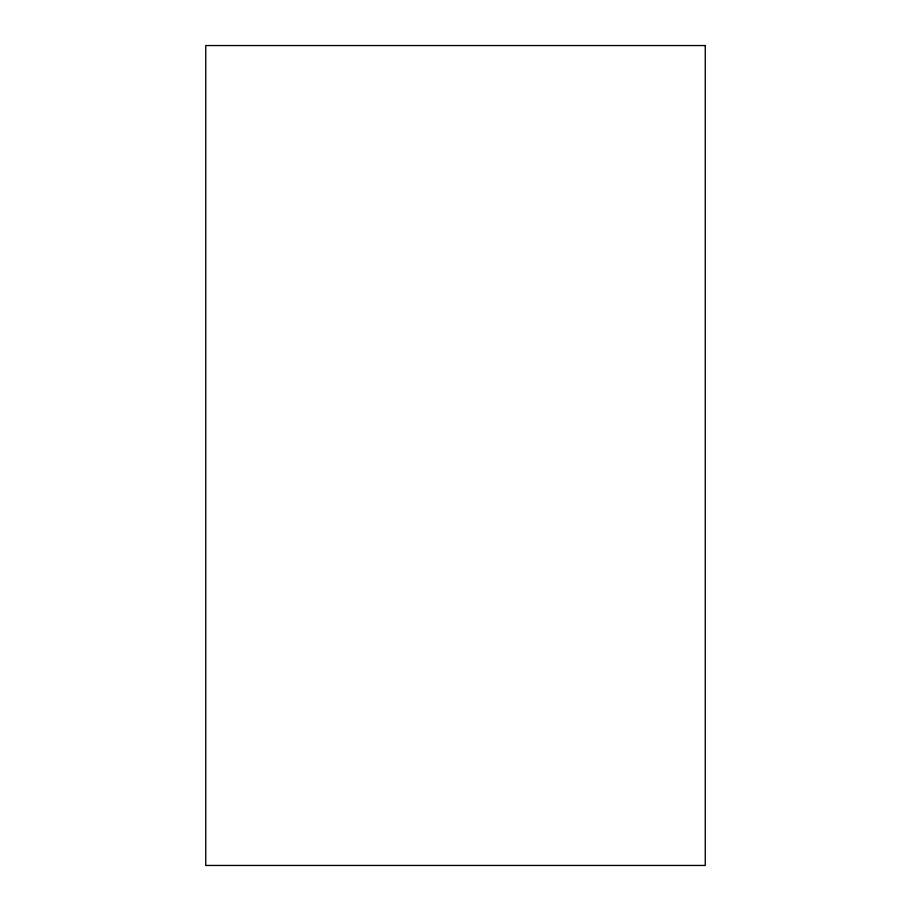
<?xml version="1.0" encoding="UTF-8"?>
<svg xmlns="http://www.w3.org/2000/svg" width="911" height="911" viewBox="0 0 911 911"><rect width="100%" height="100%" fill="white"/><g stroke="black" fill="none" stroke-linecap="round" stroke-linejoin="round"><path stroke-width="1.37" d="M705.262 45.55L205.738 45.55L205.738 865.45L705.262 865.45L705.262 45.55"/></g></svg>
